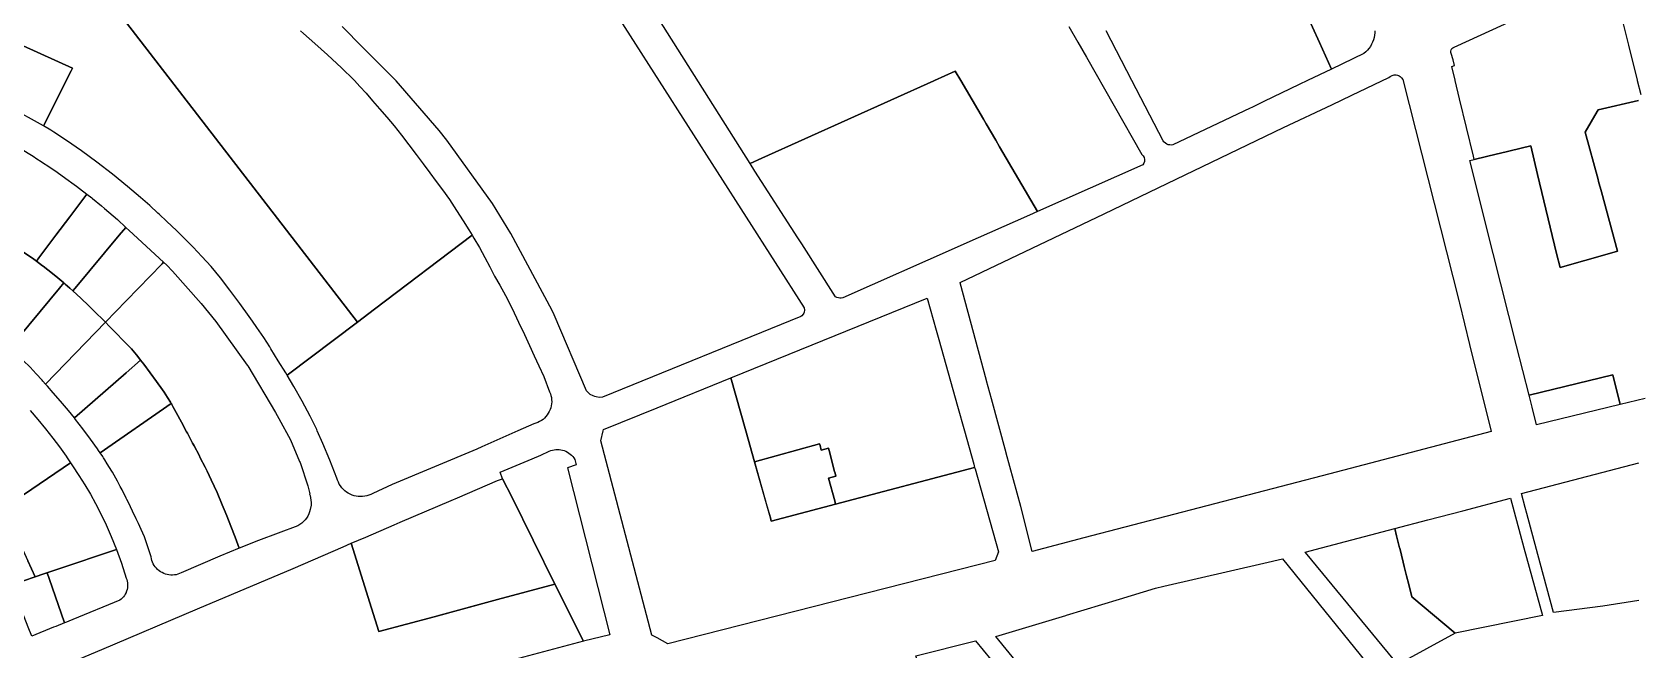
# Model space of a CAD drawing. Header units: metres. Extents: x 3 to 1027712, y 40 to 4430649.
# Drawn here: x 510524 to 511066, y 4410103 to 4410311 of the extents above; entities that cross this region are included whole.
import ezdxf

# ---------------------------------------------------------------- set-up
doc = ezdxf.new("R2010")
doc.units = ezdxf.units.M
doc.header["$MEASUREMENT"] = 0
doc.layers.add('A.ES.SDGC.CP.07003.cadastralparcel — CadastralParcel', color=1, linetype='Continuous')

msp = doc.modelspace()

# ---------------------------------------------------------------- linework, layer by layer
at = {"layer": 'A.ES.SDGC.CP.07003.cadastralparcel — CadastralParcel', "color": 7, "linetype": 'Continuous', "flags": 128}
for points in [[(510696.17, 4410355.84), (510784.35, 4410217.98), (510784.46, 4410217.28), (510784.37, 4410216.57), (510784.23, 4410216.18), (510784.09, 4410215.92), (510783.64, 4410215.37), (510783.21, 4410215.05), (510716.27, 4410187.84), (510715.18, 4410187.8), (510714.1, 4410187.95), (510713.66, 4410188.07), (510713.07, 4410188.3), (510712.11, 4410188.83), (510711.27, 4410189.52), (510710.83, 4410190.01), (510699.93, 4410215.65), (510699.23, 4410217.13), (510685.31, 4410243.13), (510679.04, 4410253.29), (510663.67, 4410274.66), (510661.11, 4410277.87), (510646.51, 4410294.6), (510635.32, 4410305.9), (510628.27, 4410313.01)], [(510873.81, 4410312.99), (510876.82, 4410307.73), (510879.77, 4410302.63), (510898.5, 4410269.78), (510898.94, 4410269.3), (510899.24, 4410268.72), (510899.38, 4410268.09), (510899.34, 4410267.43), (510899.14, 4410266.81), (510898.78, 4410266.27), (510863.27, 4410250.56), (510850.42, 4410272.39), (510849.1, 4410274.64), (510845.87, 4410280.12), (510844.94, 4410281.7), (510837.27, 4410294.73), (510835.42, 4410297.88), (510828.41, 4410294.73), (510828.41, 4410294.73), (510828.25, 4410294.66), (510770.06, 4410268.5), (510766.11, 4410266.73), (510710.32, 4410355.1)], [(510531.39, 4410345.37), (510633.46, 4410213.23), (510609.69, 4410195.29), (510609.25, 4410196.04), (510606.72, 4410200.19), (510604.24, 4410204.21), (510603.82, 4410204.86), (510601.84, 4410207.97), (510599.51, 4410211.43), (510597.99, 4410213.58), (510596.9, 4410215.12), (510593.75, 4410219.47), (510590.38, 4410224.02), (510587.16, 4410228.18), (510584.04, 4410231.96), (510580.93, 4410235.38), (510577.94, 4410238.5), (510575.16, 4410241.35), (510572.29, 4410244.18), (510569.11, 4410247.18), (510566.48, 4410249.61), (510566.02, 4410250.03), (510563.28, 4410252.51), (510560.12, 4410255.29), (510555.8, 4410259.01), (510550.7, 4410263.19), (510545.42, 4410267.23), (510540.19, 4410271.01), (510535.21, 4410274.47), (510530.92, 4410277.32), (510529.83, 4410277.99), (510527.43, 4410279.45), (510529.83, 4410284.28), (510535.1, 4410294.73), (510536.77, 4410298.04), (510537.21, 4410298.91), (510514.54, 4410309.12)], [(510614.24, 4410311.53), (510615.23, 4410310.66), (510619.11, 4410307.21), (510623.32, 4410303.4), (510628.02, 4410299.02), (510632.23, 4410294.97), (510632.45, 4410294.73), (510634.25, 4410292.77), (510636.36, 4410290.45), (510638.58, 4410287.93), (510640.9, 4410285.24), (510643.33, 4410282.43), (510645.81, 4410279.48), (510648.29, 4410276.34), (510650.79, 4410273.09), (510653.3, 4410269.83), (510655.71, 4410266.66), (510657.92, 4410263.63), (510660.04, 4410260.72), (510662.22, 4410257.81), (510664.52, 4410254.6), (510666.91, 4410250.93), (510669.16, 4410247.36), (510671.05, 4410244.39), (510672.22, 4410242.51), (510639.27, 4410217.62), (510633.46, 4410213.23), (510633.46, 4410213.23), (510531.39, 4410345.37)], [(510951.36, 4410323.23), (510958.5, 4410307.61), (510962.5, 4410298.59), (510954.47, 4410294.73), (510951.6, 4410293.35), (510939.67, 4410287.62), (510936.05, 4410285.88), (510935.84, 4410285.78), (510935.65, 4410285.69), (510935.11, 4410285.44), (510908.98, 4410273.07), (510908.46, 4410272.98), (510907.92, 4410272.99), (510907.39, 4410273.09), (510906.89, 4410273.29), (510906.44, 4410273.57), (510906.04, 4410273.92), (510905.96, 4410274.02), (510905.7, 4410274.34), (510895.13, 4410294.73), (510886.43, 4410311.53)], [(510977.16, 4410311.53), (510977.15, 4410310.81), (510977.07, 4410310), (510976.92, 4410309.21), (510976.71, 4410308.44), (510976.43, 4410307.68), (510976.08, 4410306.96), (510975.68, 4410306.26), (510975.22, 4410305.6), (510974.7, 4410304.98), (510974.14, 4410304.41), (510973.52, 4410303.89), (510962.5, 4410298.59), (510958.5, 4410307.61), (510951.36, 4410323.23)], [(511066.32, 4410287.97), (511052.65, 4410284.85), (511052.35, 4410284.33), (511048.28, 4410277.29), (511052.61, 4410261.31), (511052.8, 4410260.61), (511053.73, 4410257.18), (511059.16, 4410237.18), (511056.5, 4410236.42), (511039.77, 4410231.64), (511038.62, 4410236.42), (511032.19, 4410263.01), (511029.85, 4410272.7), (511019.16, 4410270.12), (511018.65, 4410270), (511010.77, 4410268.1), (511010.5, 4410269.24), (511005.84, 4410288.57), (511004.36, 4410294.73), (511004.32, 4410294.91), (511003.21, 4410299.5), (511004.15, 4410299.76), (511003.61, 4410301.72), (511003.03, 4410303.86), (511002.91, 4410304.21), (511002.91, 4410304.67), (511003.03, 4410305.11), (511003.26, 4410305.51), (511003.59, 4410305.82), (511003.99, 4410306.04), (511037.98, 4410321.54)], [(511060.2, 4410317.47), (511062.88, 4410306.72), (511065.83, 4410294.91), (511065.88, 4410294.73), (511067.04, 4410290.08)], [(511068.58, 4410187.42), (511060.06, 4410185.37), (511057.59, 4410195.47), (511029.32, 4410188.57), (511025.11, 4410205.21), (511017.22, 4410236.42), (511009.3, 4410267.74), (511010.77, 4410268.1), (511018.65, 4410270), (511019.16, 4410270.12), (511029.85, 4410272.7), (511032.19, 4410263.01), (511038.62, 4410236.42), (511039.77, 4410231.64), (511056.5, 4410236.42), (511059.16, 4410237.18), (511053.73, 4410257.18), (511052.8, 4410260.61), (511052.61, 4410261.31), (511048.28, 4410277.29), (511052.35, 4410284.33), (511052.65, 4410284.85), (511066.32, 4410287.97)], [(510519.57, 4410271.81), (510523.87, 4410269.17), (510525.12, 4410268.36), (510526.62, 4410267.4), (510528.08, 4410266.45), (510528.53, 4410266.14), (510531.99, 4410263.78), (510534.96, 4410261.67), (510535.74, 4410261.12), (510536.91, 4410260.26), (510538.58, 4410259.05), (510539.58, 4410258.32), (510542.02, 4410256.44), (510536.24, 4410248.76), (510531.56, 4410242.53), (510525.85, 4410234.96), (510524.97, 4410233.79), (510524.11, 4410234.42), (510520.26, 4410237.04)], [(510522.89, 4410183.39), (510525.5, 4410180.33), (510528.11, 4410177.16), (510530.53, 4410174.1), (510532.81, 4410171.07), (510535.04, 4410167.94), (510535.38, 4410167.44), (510536.52, 4410165.75), (510512.86, 4410149.64)], [(510512.86, 4410149.64), (510536.52, 4410165.75), (510537.21, 4410164.73), (510539.32, 4410161.5), (510541.33, 4410158.31), (510543.22, 4410155.16), (510545.01, 4410151.95), (510545.01, 4410151.95), (510546.76, 4410148.52), (510548.51, 4410144.83), (510550.27, 4410140.84), (510552.02, 4410136.53), (510531.92, 4410129.72), (510528.81, 4410128.67), (510527.55, 4410128.24), (510524.55, 4410127.23), (510522.12, 4410132.62)], [(511066.37, 4410119.31), (511054.2, 4410117.37), (511037.53, 4410115.16), (511033.04, 4410131.89), (511028.53, 4410148.67), (511028.01, 4410150.62), (511026.73, 4410155.38), (511066.37, 4410165.68)], [(510526.48, 4410094.07), (510547.05, 4410102.77), (510579.39, 4410116.43), (510611.72, 4410130.1), (510628.65, 4410137.4), (510631.39, 4410138.56), (510638.23, 4410116.7), (510640.72, 4410108.75), (510659.34, 4410113.77), (510680.82, 4410119.55), (510700.2, 4410124.76), (510709.82, 4410105.5), (510686.2, 4410099.21)], [(510858.21, 4410096.09), (510849.19, 4410107.09), (510872.83, 4410114.23), (510872.98, 4410114.27), (510890.95, 4410119.71), (510890.95, 4410119.71), (510903.04, 4410123.37), (510905.96, 4410124.05), (510939.66, 4410131.89), (510945.96, 4410133.35), (510978.39, 4410093.31)]]:
    msp.add_lwpolyline(points, dxfattribs=at)
for points in [[(510537.21, 4410298.91), (510536.77, 4410298.04), (510535.1, 4410294.73), (510529.83, 4410284.28), (510527.43, 4410279.45), (510523.32, 4410281.75), (510516.78, 4410285.26), (510505.96, 4410290.65), (510507.86, 4410294.73), (510514.13, 4410308.24), (510514.26, 4410308.52), (510514.54, 4410309.12), (510537.21, 4410298.91)], [(510828.41, 4410294.73), (510835.42, 4410297.88), (510837.27, 4410294.73), (510844.94, 4410281.7), (510845.87, 4410280.12), (510849.1, 4410274.64), (510850.42, 4410272.39), (510863.27, 4410250.56), (510860.5, 4410249.34), (510838.32, 4410239.52), (510836.03, 4410238.51), (510797.42, 4410221.44), (510796.94, 4410221.32), (510796.44, 4410221.29), (510795.95, 4410221.35), (510795.47, 4410221.5), (510795.03, 4410221.73), (510783.55, 4410239.59), (510782.2, 4410241.7), (510767.75, 4410264.18), (510766.11, 4410266.73), (510770.06, 4410268.5), (510828.25, 4410294.66), (510828.41, 4410294.73)], [(510861.41, 4410135.79), (510861.38, 4410135.78), (510861.37, 4410135.82), (510857.59, 4410150.93), (510852.66, 4410169), (510852.64, 4410169.07), (510847.67, 4410187.28), (510846, 4410193.4), (510845.97, 4410193.51), (510837.1, 4410226.42), (510837.05, 4410226.59), (510885.73, 4410249.75), (510946.37, 4410278.84), (510962.68, 4410286.57), (510969.45, 4410289.78), (510981.96, 4410295.71), (510982.42, 4410296.11), (510983.01, 4410296.43), (510983.35, 4410296.54), (510983.7, 4410296.61), (510984.07, 4410296.63), (510984.44, 4410296.61), (510984.8, 4410296.54), (510985.15, 4410296.43), (510985.47, 4410296.27), (510985.77, 4410296.08), (510986.26, 4410295.63), (510986.61, 4410295.12), (511005.65, 4410220.01), (511005.77, 4410219.55), (511009.22, 4410205.65), (511011.91, 4410194.8), (511016.37, 4410176.83), (511016.5, 4410176.3), (510962, 4410162.06), (510878.93, 4410140.36), (510861.41, 4410135.79)], [(510542.02, 4410256.44), (510543.67, 4410255.18), (510543.94, 4410254.95), (510546.95, 4410252.46), (510548, 4410251.59), (510548.04, 4410251.56), (510552.36, 4410247.79), (510555.2, 4410245.19), (510552.97, 4410242.51), (510538.09, 4410224.67), (510537.29, 4410223.77), (510536.27, 4410224.67), (510534.71, 4410226.04), (510534.25, 4410226.42), (510532.25, 4410228.11), (510529.83, 4410230.09), (510528.81, 4410230.88), (510527.22, 4410232.13), (510527.06, 4410232.25), (510524.97, 4410233.79), (510525.85, 4410234.96), (510531.56, 4410242.53), (510536.24, 4410248.76), (510542.02, 4410256.44)], [(510556.33, 4410244.15), (510567.94, 4410233.41), (510567.43, 4410232.88), (510567.32, 4410232.76), (510559.46, 4410224.67), (510555.32, 4410220.39), (510548.29, 4410213.15), (510547.51, 4410213.93), (510547.27, 4410214.17), (510545.2, 4410216.21), (510542.67, 4410218.69), (510539.98, 4410221.27), (510537.29, 4410223.77), (510538.09, 4410224.67), (510552.97, 4410242.51), (510555.2, 4410245.19), (510555.32, 4410245.08), (510556.33, 4410244.15)], [(510672.22, 4410242.51), (510672.81, 4410241.57), (510674.68, 4410238.4), (510676.52, 4410235.06), (510678.18, 4410231.84), (510679.78, 4410228.77), (510681.52, 4410225.72), (510683.48, 4410222.18), (510685.68, 4410217.79), (510687.88, 4410213.17), (510689.85, 4410209.01), (510691.58, 4410205.28), (510693.14, 4410201.79), (510694.7, 4410198.44), (510696.42, 4410194.89), (510698.4, 4410189.7), (510698.65, 4410189.06), (510698.85, 4410188.4), (510698.98, 4410187.73), (510699.06, 4410187.04), (510699.08, 4410186.36), (510699.03, 4410185.67), (510698.93, 4410184.99), (510698.77, 4410184.33), (510698.55, 4410183.67), (510698.28, 4410183.04), (510697.95, 4410182.44), (510697.57, 4410181.87), (510697.14, 4410181.33), (510696.67, 4410180.83), (510696.15, 4410180.38), (510695.6, 4410179.97), (510695.02, 4410179.62), (510694.4, 4410179.31), (510693.76, 4410179.07), (510693.1, 4410178.87), (510687.7, 4410176.48), (510675.51, 4410171.08), (510673.85, 4410170.34), (510645.2, 4410158.36), (510638.62, 4410155.42), (510637.98, 4410155.08), (510637.31, 4410154.8), (510636.62, 4410154.58), (510635.91, 4410154.43), (510635.19, 4410154.34), (510634.47, 4410154.31), (510633.74, 4410154.34), (510633.02, 4410154.44), (510632.32, 4410154.6), (510631.63, 4410154.83), (510630.96, 4410155.11), (510630.32, 4410155.45), (510629.71, 4410155.85), (510629.14, 4410156.3), (510628.62, 4410156.79), (510628.13, 4410157.34), (510627.7, 4410157.92), (510627.32, 4410158.54), (510627, 4410159.19), (510626.74, 4410159.86), (510626.53, 4410160.56), (510624.09, 4410166.63), (510621.77, 4410172.21), (510619.89, 4410176.48), (510619.68, 4410176.95), (510617.46, 4410181.5), (510614.78, 4410186.5), (510611.93, 4410191.52), (510609.69, 4410195.29), (510633.46, 4410213.23), (510639.27, 4410217.62), (510672.22, 4410242.51)], [(510520.26, 4410237.04), (510524.11, 4410234.42), (510524.97, 4410233.79), (510527.06, 4410232.25), (510527.22, 4410232.13), (510528.81, 4410230.88), (510529.83, 4410230.09), (510532.25, 4410228.11), (510534.25, 4410226.42), (510532.8, 4410224.67), (510515.93, 4410204.35), (510513.4, 4410206.43), (510510.48, 4410208.78), (510507.48, 4410211.13), (510504.71, 4410213.15), (510503.5, 4410213.99), (510511.26, 4410224.67), (510520.26, 4410237.04)], [(510567.43, 4410232.88), (510567.94, 4410233.41), (510569.05, 4410232.38), (510570.93, 4410230.45), (510580.69, 4410219.54), (510585.61, 4410213.37), (510596.25, 4410198.7), (510596.38, 4410198.5), (510605.8, 4410182.75), (510606.88, 4410180.73), (510610.79, 4410173.43), (510613.92, 4410166.19), (510614.06, 4410165.82), (510616.65, 4410157.95), (510617.36, 4410155.26), (510617.23, 4410155.23), (510617.24, 4410155.2), (510617.43, 4410154.65), (510617.62, 4410153.88), (510617.74, 4410153.1), (510617.79, 4410152.31), (510617.77, 4410151.52), (510617.68, 4410150.74), (510617.64, 4410150.52), (510617.52, 4410149.96), (510617.29, 4410149.21), (510617, 4410148.48), (510616.64, 4410147.77), (510616.22, 4410147.1), (510615.74, 4410146.48), (510615.21, 4410145.89), (510614.63, 4410145.36), (510614, 4410144.88), (510613.33, 4410144.46), (510600.06, 4410139.51), (510593.55, 4410136.89), (510592.2, 4410140.6), (510590.72, 4410144.31), (510589.3, 4410147.85), (510588.43, 4410149.97), (510587.78, 4410151.53), (510586.01, 4410155.67), (510584.03, 4410160.02), (510582.65, 4410162.86), (510581.97, 4410164.26), (510580.36, 4410167.44), (510579.93, 4410168.28), (510578.24, 4410171.51), (510577.96, 4410172.04), (510577.76, 4410172.41), (510576, 4410175.71), (510575.73, 4410176.22), (510574.01, 4410179.4), (510572.19, 4410182.73), (510571.09, 4410184.68), (510570.69, 4410185.4), (510570.24, 4410186.15), (510569.26, 4410187.8), (510568.1, 4410189.55), (510567.56, 4410190.38), (510565.6, 4410193.2), (510563.45, 4410196.15), (510561.3, 4410199), (510560.2, 4410200.4), (510559.28, 4410201.57), (510558.8, 4410202.13), (510557.09, 4410204.14), (510555.32, 4410206.02), (510554.47, 4410206.93), (510551.85, 4410209.62), (510549.61, 4410211.84), (510548.29, 4410213.15), (510555.32, 4410220.39), (510559.46, 4410224.67), (510567.32, 4410232.76), (510567.43, 4410232.88)], [(510547.27, 4410214.17), (510547.51, 4410213.93), (510548.29, 4410213.15), (510528.05, 4410192.31), (510527.21, 4410193.27), (510526.91, 4410193.6), (510524.96, 4410195.76), (510522.83, 4410198.02), (510520.56, 4410200.26), (510518.24, 4410202.37), (510515.93, 4410204.35), (510532.8, 4410224.67), (510534.25, 4410226.42), (510534.71, 4410226.04), (510536.27, 4410224.67), (510537.29, 4410223.77), (510539.98, 4410221.27), (510542.67, 4410218.69), (510545.2, 4410216.21), (510547.27, 4410214.17)], [(510828.99, 4410210.52), (510829.88, 4410207.33), (510836.2, 4410184.8), (510838.54, 4410176.47), (510841.68, 4410165.29), (510841.99, 4410164.17), (510795, 4410151.75), (510794.7, 4410152.87), (510792.66, 4410160.57), (510795.11, 4410161.21), (510794.85, 4410162.19), (510794.68, 4410162.83), (510792.81, 4410169.91), (510792.62, 4410170.64), (510790.17, 4410169.99), (510789.75, 4410171.61), (510789.61, 4410172.11), (510767.58, 4410166.11), (510764.65, 4410176.47), (510759.58, 4410194.36), (510825.97, 4410221.27), (510828.99, 4410210.52)], [(510548.29, 4410213.15), (510549.61, 4410211.84), (510551.85, 4410209.62), (510554.47, 4410206.93), (510555.32, 4410206.02), (510557.09, 4410204.14), (510558.8, 4410202.13), (510559.28, 4410201.57), (510560.2, 4410200.4), (510555.32, 4410196.15), (510537.81, 4410180.89), (510535.79, 4410183.39), (510533.17, 4410186.48), (510530.7, 4410189.31), (510528.71, 4410191.58), (510528.05, 4410192.31), (510548.29, 4410213.15)], [(510570.24, 4410186.15), (510570.51, 4410185.7), (510546.54, 4410169.09), (510546.25, 4410169.5), (510546.02, 4410169.85), (510545.65, 4410170.4), (510543.27, 4410173.69), (510540.66, 4410177.21), (510538.22, 4410180.38), (510537.81, 4410180.89), (510555.32, 4410196.15), (510560.2, 4410200.4), (510561.3, 4410199), (510563.45, 4410196.15), (510565.6, 4410193.2), (510567.56, 4410190.38), (510568.1, 4410189.55), (510569.26, 4410187.8), (510570.24, 4410186.15)], [(510773.27, 4410146), (510795, 4410151.75), (510841.99, 4410164.17), (510842.12, 4410163.7), (510849.99, 4410135.68), (510848.92, 4410132.81), (510738.31, 4410104.63), (510734.75, 4410106.61), (510732.95, 4410107.61), (510715.69, 4410173.13), (510716.48, 4410176.47), (510716.59, 4410176.94), (510734.75, 4410184.3), (510759.58, 4410194.36), (510764.65, 4410176.47), (510767.58, 4410166.11), (510771.81, 4410151.17), (510772.96, 4410147.12), (510773.27, 4410146)], [(511031.77, 4410178.56), (511030.35, 4410184.49), (511029.32, 4410188.57), (511057.59, 4410195.47), (511060.06, 4410185.37), (511031.77, 4410178.56)], [(510571.09, 4410184.68), (510572.19, 4410182.73), (510574.01, 4410179.4), (510575.73, 4410176.22), (510576, 4410175.71), (510577.76, 4410172.41), (510577.96, 4410172.04), (510578.24, 4410171.51), (510579.93, 4410168.28), (510580.36, 4410167.44), (510581.97, 4410164.26), (510582.65, 4410162.86), (510584.03, 4410160.02), (510586.01, 4410155.67), (510587.78, 4410151.53), (510588.43, 4410149.97), (510589.3, 4410147.85), (510590.72, 4410144.31), (510592.2, 4410140.6), (510593.55, 4410136.89), (510586.93, 4410134.22), (510573.94, 4410128.58), (510573.38, 4410128.33), (510572.8, 4410128.13), (510572.2, 4410127.98), (510571.6, 4410127.88), (510570.99, 4410127.84), (510570.37, 4410127.84), (510569.76, 4410127.9), (510569.16, 4410128.02), (510568.57, 4410128.18), (510568, 4410128.39), (510567.44, 4410128.66), (510566.91, 4410128.97), (510566.41, 4410129.32), (510565.94, 4410129.72), (510565.51, 4410130.15), (510565.12, 4410130.62), (510564.77, 4410131.12), (510564.46, 4410131.66), (510564.2, 4410132.21), (510563.99, 4410132.79), (510563.83, 4410133.38), (510563.73, 4410133.98), (510561.46, 4410140.76), (510560.4, 4410143.24), (510559.53, 4410145.28), (510558.75, 4410146.86), (510557.49, 4410149.44), (510556.06, 4410152.29), (510555.55, 4410153.3), (510555.32, 4410153.77), (510553.95, 4410156.57), (510553.32, 4410157.79), (510552.41, 4410159.57), (510550.68, 4410162.6), (510550.46, 4410162.95), (510548.95, 4410165.42), (510548.1, 4410166.75), (510547.65, 4410167.44), (510547.41, 4410167.82), (510546.54, 4410169.09), (510570.51, 4410185.7), (510570.69, 4410185.4), (510571.09, 4410184.68)], [(510709.82, 4410105.5), (510700.2, 4410124.76), (510692.83, 4410139.64), (510685.71, 4410154), (510682.47, 4410160.36), (510681.68, 4410162.59), (510692.44, 4410167.12), (510695.38, 4410168.34), (510698.21, 4410169.64), (510698.76, 4410169.87), (510699.32, 4410170.04), (510699.89, 4410170.15), (510700.47, 4410170.22), (510701.06, 4410170.25), (510701.64, 4410170.22), (510702.22, 4410170.14), (510702.79, 4410170.01), (510703.35, 4410169.83), (510703.89, 4410169.61), (510704.41, 4410169.33), (510704.9, 4410169.02), (510705.37, 4410168.67), (510705.8, 4410168.27), (510706.2, 4410167.85), (510706.56, 4410167.38), (510706.87, 4410166.88), (510707.36, 4410165.01), (510704.4, 4410164.09), (510718.74, 4410107.67), (510709.82, 4410105.5)], [(510773.27, 4410146), (510772.96, 4410147.12), (510767.58, 4410166.11), (510789.61, 4410172.11), (510789.75, 4410171.61), (510790.17, 4410169.99), (510792.62, 4410170.64), (510792.81, 4410169.91), (510794.68, 4410162.83), (510794.85, 4410162.19), (510795.11, 4410161.21), (510792.66, 4410160.57), (510794.7, 4410152.87), (510795, 4410151.75), (510773.27, 4410146)], [(510647.93, 4410145.66), (510665.14, 4410153.05), (510667.23, 4410153.94), (510680.82, 4410159.78), (510682.47, 4410160.36), (510685.71, 4410154), (510692.83, 4410139.64), (510700.2, 4410124.76), (510680.82, 4410119.55), (510660.14, 4410113.98), (510659.34, 4410113.77), (510640.72, 4410108.75), (510638.23, 4410116.7), (510631.39, 4410138.56), (510636.28, 4410140.65), (510645.83, 4410144.76), (510647.93, 4410145.66)], [(510995.13, 4410146.46), (511006.95, 4410149.56), (511022.98, 4410153.76), (511027.56, 4410137.02), (511033.81, 4410114.16), (511004.39, 4410108.21), (510989.7, 4410120.46), (510988.64, 4410124.7), (510987.91, 4410127.62), (510987.13, 4410130.74), (510986.77, 4410132.21), (510985.59, 4410136.92), (510985.57, 4410137.02), (510985.22, 4410138.43), (510984.56, 4410141.06), (510983.95, 4410143.53), (510995.13, 4410146.46)], [(510514.95, 4410146.27), (510516.53, 4410143.63), (510517.91, 4410141.21), (510519.14, 4410138.79), (510519.27, 4410138.58), (510519.48, 4410138.23), (510520.51, 4410136.12), (510520.96, 4410135.15), (510522.12, 4410132.62), (510524.55, 4410127.23), (510516.66, 4410124.56), (510496.85, 4410117.85), (510496.02, 4410119.8), (510495.49, 4410121.01), (510494.54, 4410123.16), (510493.91, 4410124.53), (510492.9, 4410126.71), (510491.07, 4410130.24), (510490.72, 4410130.8), (510514.47, 4410145.96), (510514.95, 4410146.27)], [(510983.95, 4410143.53), (510984.56, 4410141.06), (510985.22, 4410138.43), (510985.57, 4410137.02), (510985.59, 4410136.92), (510986.77, 4410132.21), (510987.13, 4410130.74), (510987.91, 4410127.62), (510988.64, 4410124.7), (510989.7, 4410120.46), (511004.39, 4410108.21), (510984.95, 4410097.67), (510954.33, 4410134.82), (510953.69, 4410135.59), (510959.14, 4410137.02), (510983.95, 4410143.53)], [(510528.81, 4410128.67), (510531.92, 4410129.72), (510552.02, 4410136.53), (510553.72, 4410131.86), (510555.31, 4410126.85), (510555.5, 4410126.33), (510555.65, 4410125.78), (510555.74, 4410125.23), (510555.79, 4410124.67), (510555.78, 4410124.11), (510555.73, 4410123.55), (510555.62, 4410123), (510555.47, 4410122.46), (510555.32, 4410122.07), (510555.27, 4410121.94), (510555.02, 4410121.43), (510554.73, 4410120.96), (510554.39, 4410120.5), (510554.02, 4410120.08), (510553.61, 4410119.7), (510553.17, 4410119.35), (510537.3, 4410112.87), (510536, 4410112.34), (510535.18, 4410112), (510534.44, 4410111.69), (510529.31, 4410126.73), (510528.67, 4410128.62), (510528.81, 4410128.67)], [(510534.44, 4410111.69), (510531.55, 4410110.51), (510530.81, 4410110.21), (510523.42, 4410107.19), (510522.25, 4410110.21), (510518.73, 4410119.24), (510516.66, 4410124.56), (510524.55, 4410127.23), (510527.55, 4410128.24), (510528.67, 4410128.62), (510529.31, 4410126.73), (510534.44, 4410111.69)], [(510857.82, 4410086.72), (510859.26, 4410084.95), (510834.46, 4410074.43), (510833.03, 4410075.31), (510832.04, 4410075.79), (510830.03, 4410076.77), (510826.92, 4410077.97), (510828.05, 4410083.64), (510822.13, 4410100.59), (510842.33, 4410105.67), (510857.82, 4410086.72)]]:
    msp.add_lwpolyline(points, close=True, dxfattribs=at)

doc.saveas('drawing.dxf')
